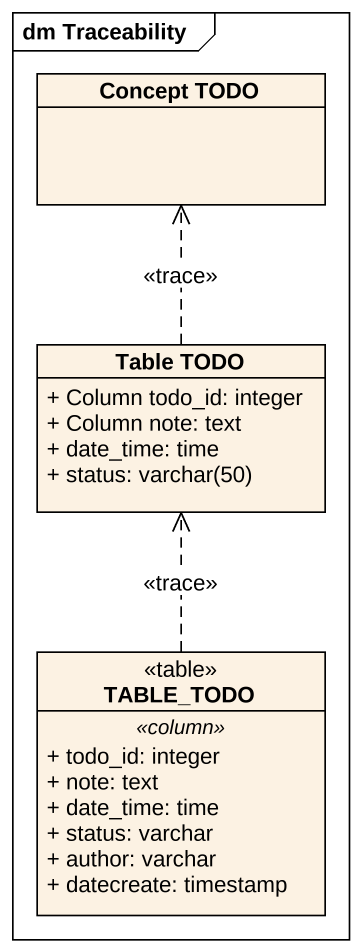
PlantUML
@startuml
mainframe dm Traceability
hide circle
hide empty members
skinparam classAttributeIconSize 0
class "Concept TODO" as Concept_TODO
class "Table TODO" as Table_TODO {
  + Column todo_id: integer
  + Column note: text
  + date_time: time
  {field} + status: varchar(50)
}
class TABLE_TODO <<table>> {
  .. <<column>> ..
  + todo_id: integer
  + note: text
  + date_time: time
  + status: varchar
  + author: varchar
  + datecreate: timestamp
}
Table_TODO .up.> Concept_TODO : <<trace>>
TABLE_TODO .up.> Table_TODO : <<trace>>
@enduml
